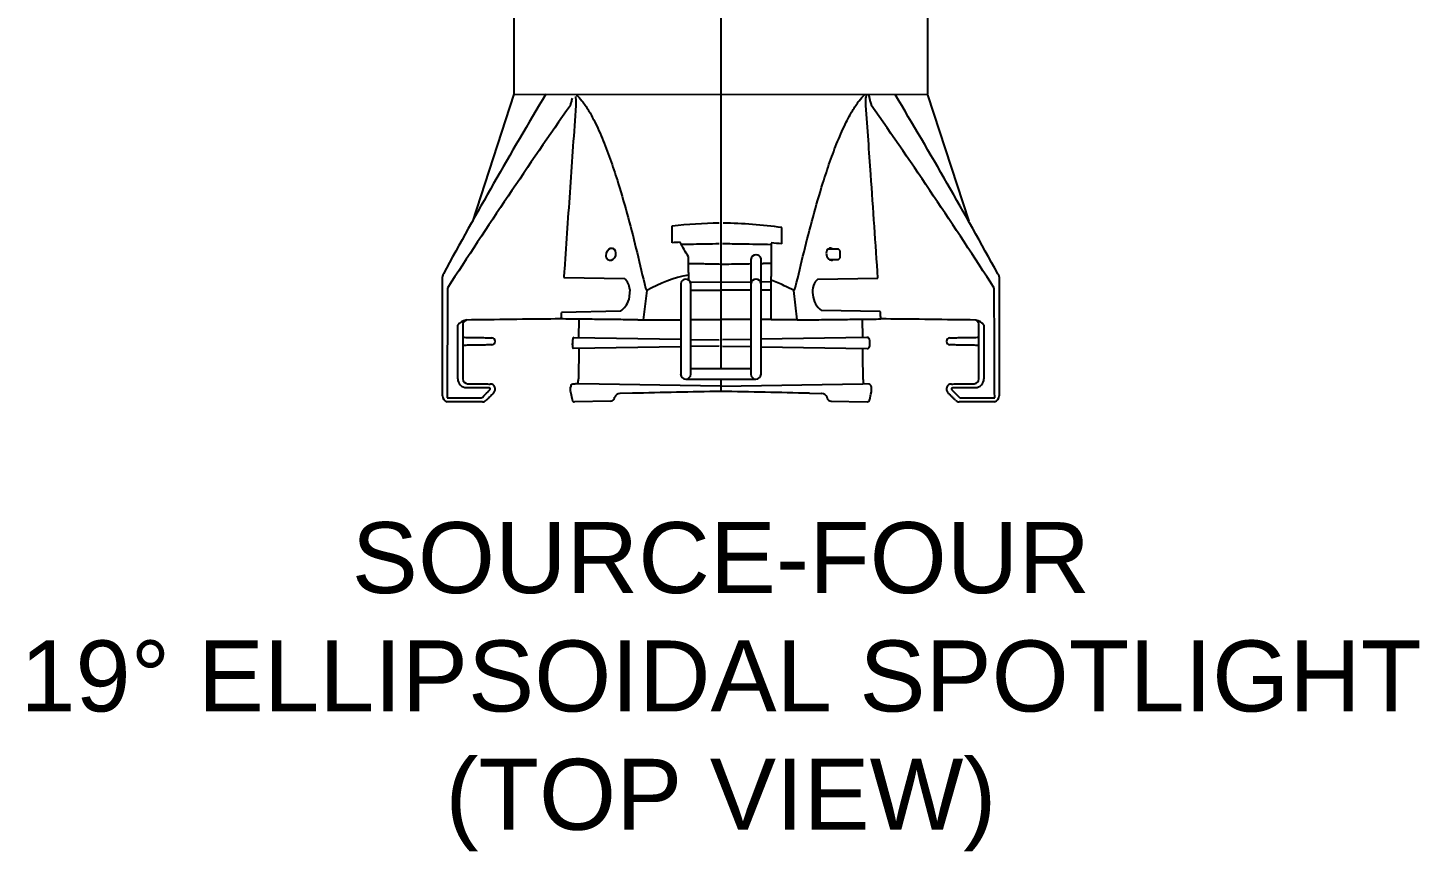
# Model space of a CAD drawing. Extents: x 4 to 195, y 4 to 106.
# Drawn here: x 178.26 to 195.4, y 34.84 to 44.99 of the extents above; entities that cross this region are included whole.
import ezdxf

# ---------------------------------------------------------------- set-up
doc = ezdxf.new("R2010")
doc.units = 0
doc.header["$LTSCALE"] = 0.5
doc.header["$MEASUREMENT"] = 0
doc.layers.get('0').update_dxf_attribs({"linetype": 'CONTINUOUS'})
doc.layers.add('RISER', color=7, linetype='CONTINUOUS')
doc.styles.add('ARIAL', font='arial.ttf')

# ---------------------------------------------------------------- blocks, each defined once
blk = doc.blocks.new('S4-19 (top)')
at = {"layer": 'RISER'}
for p, q in [((-2.55, -6.228), (-2.55, -8.802)), ((0, -6.228), (0, -12.188)), ((2.55, -8.801), (2.55, -6.228)), ((-2.55, -8.802), (-3.062, -10.37)), ((-2.55, -8.802), (2.55, -8.807)), ((3.061, -10.367), (2.552, -8.808)), ((1.45, -10.713), (1.316, -10.713)), ((1.465, -10.728), (1.45, -10.713)), ((1.465, -10.728), (1.465, -10.823)), ((-0.37, -10.891), (-0.4, -10.893)), ((0.37, -10.837), (0.37, -11.138)), ((0.495, -10.837), (0.495, -10.832)), ((0.495, -11.138), (0.495, -10.837)), ((1.336, -10.838), (1.45, -10.838)), ((1.45, -10.838), (1.465, -10.823)), ((-1.936, -11.06), (-1.189, -11.073)), ((-0.495, -11.138), (-0.495, -12.128)), ((-0.4, -11.032), (-0.4, -11.091)), ((0, -11.124), (-0.37, -11.119)), ((-0.37, -11.244), (-0.37, -11.138)), ((0, -11.12), (0.37, -11.115)), ((0.37, -11.138), (0.37, -11.244)), ((0.495, -11.113), (0.62, -11.111)), ((0.495, -11.244), (0.495, -11.138)), ((0.62, -11.582), (0.62, -11.096)), ((1.194, -11.082), (1.936, -11.069)), ((-1.122, -11.208), (-1.135, -11.335)), ((-0.912, -11.223), (-0.957, -11.583)), ((0, -11.221), (-0.37, -11.221)), ((-0.37, -12.128), (-0.37, -11.244)), ((0, -11.215), (0.37, -11.215)), ((0.37, -11.244), (0.37, -12.128)), ((0.495, -11.215), (0.62, -11.215)), ((0.495, -12.128), (0.495, -11.244)), ((0.942, -11.583), (0.898, -11.222)), ((-1.236, -11.478), (-1.966, -11.491)), ((1.965, -11.48), (1.24, -11.467)), ((-1.751, -11.8), (-1.748, -11.574)), ((-0.5, -11.582), (-0.495, -11.582)), ((1.749, -11.8), (1.746, -11.574)), ((-1.815, -11.799), (-0.495, -11.822)), ((-0.37, -11.824), (-0.02, -11.83)), ((0.37, -11.824), (0.02, -11.83)), ((1.8, -11.799), (0.495, -11.822)), ((-0.495, -11.915), (-1.819, -11.938)), ((-1.75, -11.937), (-1.755, -12.312)), ((-0.02, -11.906), (-0.37, -11.913)), ((0.02, -11.906), (0.37, -11.913)), ((0.495, -11.915), (1.803, -11.938)), ((-0.495, -12.128), (-0.495, -12.251)), ((-0.37, -12.251), (-0.37, -12.128)), ((0.37, -12.128), (0.37, -12.251)), ((0.495, -12.251), (0.495, -12.128)), ((-0.433, -12.313), (-0.31, -12.313)), ((-0.31, -12.188), (-0.37, -12.188)), ((0.31, -12.188), (-0.31, -12.188)), ((-0.31, -12.313), (0.31, -12.313)), ((0, -12.313), (0, -12.465)), ((0.37, -12.188), (0.31, -12.188)), ((0.31, -12.313), (0.432, -12.313)), ((-1.856, -12.47), (-1.856, -12.47)), ((-1.854, -12.47), (-1.834, -12.563)), ((-1.822, -12.375), (-1.823, -12.375)), ((-1.751, -12.372), (-1.753, -12.372)), ((0, -12.402), (-1.751, -12.372)), ((-1.243, -12.491), (-1.243, -12.491)), ((-1.091, -12.488), (-1.241, -12.491)), ((0, -12.402), (1.751, -12.372)), ((1.091, -12.488), (1.24, -12.491)), ((1.753, -12.372), (1.751, -12.372)), ((1.823, -12.375), (1.753, -12.372)), ((1.823, -12.375), (1.822, -12.375)), ((-1.357, -12.585), (-1.803, -12.593)), ((1.357, -12.585), (1.803, -12.593))]:
    blk.add_line(p, q, dxfattribs=at)
at = {"layer": 'RISER', "flags": 128}
for points in [[(1.836, -11.867), (1.836, -11.863), (1.834, -11.843), (1.83, -11.825), (1.825, -11.814), (1.819, -11.806), (1.81, -11.801), (1.8, -11.799), (1.8, -11.799)], [(1.755, -12.312), (1.751, -12.026), (1.75, -11.937)], [(1.803, -11.937), (1.804, -11.938), (1.815, -11.935), (1.822, -11.93), (1.827, -11.924), (1.831, -11.916), (1.835, -11.902), (1.837, -11.882), (1.836, -11.867)], [(1.765, -12.377), (1.765, -12.377), (1.764, -12.375), (1.761, -12.368), (1.758, -12.354), (1.756, -12.332), (1.755, -12.312)], [(-1.823, -12.375), (-1.825, -12.375), (-1.835, -12.378), (-1.841, -12.383), (-1.847, -12.389), (-1.851, -12.399), (-1.856, -12.419), (-1.858, -12.437), (-1.858, -12.456), (-1.855, -12.47)], [(-1.753, -12.372), (-1.784, -12.373), (-1.823, -12.375)], [(1.855, -12.47), (1.856, -12.469), (1.858, -12.451), (1.858, -12.433), (1.856, -12.415), (1.851, -12.398), (1.845, -12.387), (1.837, -12.38), (1.828, -12.376), (1.822, -12.376)], [(1.835, -12.563), (1.849, -12.498), (1.855, -12.47)], [(-1.834, -12.563), (-1.827, -12.58), (-1.82, -12.588), (-1.81, -12.592), (-1.803, -12.592)], [(-1.309, -12.546), (-1.309, -12.544), (-1.309, -12.536)], [(1.309, -12.546), (1.309, -12.544), (1.309, -12.536)]]:
    blk.add_lwpolyline(points, dxfattribs=at)
at = {"layer": 'RISER'}
for centre, radius, start, end in [((52.129, -41.221), 63.23, 149.1553, 151.46437), ((-52.499, -41.601), 63.731, 28.68152, 30.96888), ((58.861, -51.392), 74.085, 145.03835, 147.13776), ((-54.5, -48.459), 68.83, 32.78209, 35.04179), ((0.109, -17.056), 6.667, 91.1125, 96.1083), ((-0.108, -17.006), 6.617, 82.5498, 88.8061), ((0.429, -10.842), 0.0588, 86.1887, 175.5981), ((0.436, -10.842), 0.0595, 10.0825, 93.518), ((-3.382, -11.046), 0.0477, 140.8541, 188.828), ((-1.323, -11.223), 0.201, 4.2804, 48.1783), ((-0.118, -12.566), 1.56, 100.4061, 120.5938), ((-0.436, -11.142), 0.0588, 86.1887, 175.5981), ((-0.429, -11.142), 0.0588, 4.4019, 93.8113), ((0.429, -11.142), 0.0588, 86.1887, 175.5981), ((0.436, -11.142), 0.0588, 4.4019, 93.8113), ((3.373, -11.055), 0.0572, 1.4483, 45.9282), ((0.645, -10.341), 1.79, 208.3621, 209.5415), ((-1.18, -10.057), 2.382, 330.7096, 331.8883), ((-1.392, -11.261), 0.267, 305.6785, 343.9124), ((-3.111, -11.741), 0.159, 101.9448, 144.2067), ((-3.127, -11.64), 0.0523, 116.9562, 184.7157), ((-3.121, -11.64), 0.0553, 94.7308, 122.7777), ((1.482, -351.617), 340.063, 90.59098, 90.77941), ((-2.013, -13.246), 1.674, 88.88, 91.0035), ((-1.979, -15.91), 4.338, 89.895, 90.6146), ((-0.977, -8.187), 3.397, 269.1916, 270.3472), ((0.968, -6.671), 4.912, 269.6983, 270.7638), ((1.982, -15.176), 3.605, 89.3121, 90.1783), ((2.012, -13.523), 1.951, 89.2741, 90.9571), ((-1.482, -351.617), 340.063, 89.22059, 89.40902), ((3.111, -11.741), 0.159, 35.7933, 78.0552), ((3.124, -11.643), 0.0564, 358.3815, 62.4827), ((-2.824, -11.848), 0.0438, 271, 89), ((2.824, -11.848), 0.0438, 91, 269), ((-3.133, -12.309), 0.109, 179.7904, 269.2179), ((-3.12, -12.31), 0.06, 180, 269), ((-1.955, -12.315), 0.2, 344.3864, 0.9944), ((-0.433, -12.251), 0.0625, 180, 270), ((-0.433, -12.251), 0.0625, 270, 0), ((0.432, -12.251), 0.0625, 180, 270), ((0.432, -12.251), 0.0625, 270, 0), ((3.12, -12.31), 0.06, 271, 0), ((3.133, -12.309), 0.109, 270.7838, 0.2079), ((-2.856, -12.436), 0.0135, 314.6748, 89.1024), ((-2.844, -12.438), 0.0635, 315, 89), ((-1.236, -12.571), 0.0804, 95.2318, 154.7158), ((-1.24, -12.539), 0.0483, 91.1875, 94.3979), ((2.839, -176.061), 163.62, 90.99424, 91.37634), ((-2.839, -176.061), 163.62, 88.62366, 89.00576), ((1.239, -12.539), 0.0483, 85.6021, 88.8125), ((1.236, -12.571), 0.0804, 25.2842, 84.7682), ((2.843, -12.438), 0.0635, 91, 225), ((2.856, -12.436), 0.0135, 90.9593, 225.2635), ((-3.355, -12.519), 0.075, 180, 255.3839), ((-2.949, -12.529), 0.0136, 270.2227, 315.019), ((-2.936, -12.53), 0.0635, 270, 315), ((-1.356, -12.537), 0.0472, 270.118, 349.6666), ((1.356, -12.538), 0.0471, 189.5307, 272.197), ((1.802, -12.56), 0.0329, 273.8531, 355.7548), ((2.936, -12.53), 0.0635, 225, 270), ((2.949, -12.529), 0.0136, 224.981, 269.7773), ((3.355, -12.519), 0.075, 284.6161, 360)]:
    blk.add_arc(centre, radius, start, end, dxfattribs=at)
for centre, major_axis, ratio, start_param, end_param in [((0.032, -13.025), (4.066, -0.133), 0.59163, 1.72135, 1.746196), ((21.53, -66.049), (-23.806, 57.868), 0.037544, 5.964917, 5.97556), ((-0.032, -13.026), (4.066, 0.133), 0.59163, 1.357957, 1.390431), ((1.354, -10.774), (-0.0181, 0.0728), 0.713869, 5.491729, 7.519027), ((1.354, -10.774), (-0.0181, 0.0728), 0.713869, 1.235842, 3.472474), ((1.293, -11.274), (-0.054, 0.216), 0.713869, 0.319127, 2.470292)]:
    blk.add_ellipse(centre, major_axis=major_axis, ratio=ratio, start_param=start_param, end_param=end_param, dxfattribs=at)
blk.add_ellipse((-1.355, -10.776), major_axis=(0.0192, 0.0771), ratio=0.713869, dxfattribs=at)
for points, knots in [([(-1.854, -8.939), (-1.85, -8.926), (-1.84, -8.896), (-1.834, -8.866), (-1.83, -8.849)], [0, 0, 0, 0, 0.442714, 1, 1, 1, 1]), ([(-1.791, -8.832), (-1.789, -8.852), (-1.785, -8.888), (-1.787, -8.925), (-1.788, -8.941)], [0, 0, 0, 0, 0.57368, 1, 1, 1, 1]), ([(-1.783, -8.802), (-1.759, -8.828), (-1.705, -8.886), (-1.63, -8.999), (-1.541, -9.163), (-1.447, -9.373), (-1.351, -9.632), (-1.249, -9.948), (-1.142, -10.321), (-1.031, -10.752), (-0.964, -11.045), (-0.93, -11.191)], [0, 0, 0, 0, 0.050913, 0.115232, 0.17961, 0.287489, 0.395606, 0.503691, 0.669071, 0.834542, 1, 1, 1, 1]), ([(0.921, -11.179), (0.955, -11.034), (1.023, -10.743), (1.134, -10.315), (1.241, -9.945), (1.342, -9.634), (1.437, -9.381), (1.53, -9.171), (1.62, -9.005), (1.695, -8.89), (1.749, -8.831), (1.772, -8.807)], [0, 0, 0, 0, 0.1652431, 0.3305002, 0.4956653, 0.6020189, 0.7084038, 0.8145731, 0.8815745, 0.948512, 0.9969647, 0.9969647, 0.9969647, 0.9969647]), ([(1.788, -8.941), (1.787, -8.922), (1.785, -8.887), (1.788, -8.854), (1.789, -8.839)], [0, 0, 0, 0, 0.54222, 1, 1, 1, 1]), ([(1.824, -8.807), (1.824, -8.809), (1.824, -8.823), (1.828, -8.84), (1.831, -8.854)], [0.0554826, 0.0554826, 0.0554826, 0.0554826, 0.179135, 1, 1, 1, 1]), ([(1.831, -8.854), (1.834, -8.867), (1.84, -8.895), (1.849, -8.923), (1.854, -8.939)], [0, 0, 0, 0, 0.442278, 1, 1, 1, 1]), ([(-1.788, -8.941), (-1.811, -9.277), (-1.858, -9.949), (-1.907, -10.656), (-1.933, -11.026), (-1.936, -11.06)], [0, 0, 0, 0, 0.475887, 0.951774, 1, 1, 1, 1]), ([(1.936, -11.069), (1.906, -10.643), (1.857, -9.934), (1.808, -9.225), (1.788, -8.941)], [0, 0, 0, 0, 0.599616, 1, 1, 1, 1]), ([(-0.02, -10.647), (-0.076, -10.648), (-0.231, -10.651), (-0.386, -10.653), (-0.485, -10.655)], [0, 0, 0, 0, 0.363292, 1, 1, 1, 1]), ([(0.02, -10.642), (0.1, -10.644), (0.3, -10.647), (0.5, -10.651), (0.62, -10.653)], [0, 0, 0, 0, 0.402441, 1, 1, 1, 1]), ([(0, -10.899), (-0.063, -10.897), (-0.186, -10.895), (-0.31, -10.893), (-0.37, -10.891)], [0, 0, 0, 0, 0.510314, 1, 1, 1, 1]), ([(0, -10.897), (0.087, -10.895), (0.21, -10.893), (0.334, -10.891), (0.37, -10.89)], [0, 0, 0, 0, 0.706917, 1, 1, 1, 1]), ([(-3.43, -11.182), (-3.43, -11.154), (-3.43, -11.111), (-3.43, -11.069), (-3.43, -11.054)], [0, 0, 0, 0, 0.636849, 1, 1, 1, 1]), ([(0.898, -11.222), (0.859, -11.202), (0.77, -11.153), (0.674, -11.116), (0.62, -11.096)], [0, 0, 0, 0, 0.429879, 1, 1, 1, 1]), ([(3.43, -11.054), (3.43, -11.069), (3.43, -11.111), (3.43, -11.154), (3.43, -11.182)], [0, 0, 0, 0, 0.363151, 1, 1, 1, 1]), ([(-3.43, -12.519), (-3.43, -12.311), (-3.43, -11.868), (-3.43, -11.426), (-3.43, -11.192)], [0, 0, 0, 0, 0.470469, 1, 1, 1, 1]), ([(-3.368, -11.191), (-3.369, -11.211), (-3.369, -11.431), (-3.371, -11.881), (-3.373, -12.312), (-3.374, -12.543)], [0, 0, 0, 0, 0.043725, 0.487633, 1, 1, 1, 1]), ([(3.374, -12.543), (3.374, -12.51), (3.373, -12.277), (3.371, -11.826), (3.369, -11.409), (3.368, -11.191)], [0, 0, 0, 0, 0.07326, 0.517167, 1, 1, 1, 1]), ([(3.43, -11.182), (3.43, -11.184), (3.43, -11.187), (3.43, -11.191), (3.43, -11.192)], [0, 0, 0, 0, 0.678854, 1, 1, 1, 1]), ([(3.43, -11.192), (3.43, -11.426), (3.43, -11.868), (3.43, -12.311), (3.43, -12.519)], [0, 0, 0, 0, 0.529531, 1, 1, 1, 1]), ([(1.971, -11.572), (1.969, -11.547), (1.967, -11.516), (1.965, -11.486), (1.965, -11.48)], [0, 0, 0, 0, 0.805139, 1, 1, 1, 1]), ([(-3.242, -12.309), (-3.242, -12.276), (-3.241, -12.109), (-3.241, -11.889), (-3.24, -11.702), (-3.24, -11.648)], [0, 0, 0, 0, 0.151261, 0.756305, 1, 1, 1, 1]), ([(-1.966, -11.491), (-1.966, -11.503), (-1.968, -11.53), (-1.97, -11.557), (-1.971, -11.572)], [0, 0, 0, 0, 0.440853, 1, 1, 1, 1]), ([(0.37, -11.579), (0.277, -11.579), (0.153, -11.579), (0.03, -11.579), (0, -11.579)], [0, 0, 0, 0, 0.756736, 1, 1, 1, 1]), ([(3.24, -11.648), (3.24, -11.661), (3.241, -11.807), (3.241, -12.027), (3.242, -12.235), (3.242, -12.309)], [0, 0, 0, 0, 0.058482, 0.663526, 1, 1, 1, 1]), ([(-2.888, -11.803), (-2.879, -11.803), (-2.862, -11.804), (-2.841, -11.804), (-2.826, -11.804), (-2.824, -11.804), (-2.823, -11.804)], [0, 0, 0, 0, 0.247831, 0.495816, 0.747002, 1, 1, 1, 1]), ([(-1.815, -11.799), (-1.816, -11.799), (-1.818, -11.799), (-1.821, -11.805), (-1.825, -11.818), (-1.828, -11.838), (-1.83, -11.86), (-1.831, -11.883), (-1.83, -11.905), (-1.827, -11.923), (-1.824, -11.936), (-1.821, -11.937), (-1.819, -11.938)], [0, 0, 0, 0, 0.038415, 0.1475, 0.254392, 0.359171, 0.462771, 0.566681, 0.672384, 0.780628, 0.890438, 1, 1, 1, 1]), ([(2.823, -11.804), (2.824, -11.804), (2.826, -11.804), (2.841, -11.804), (2.862, -11.804), (2.879, -11.803), (2.888, -11.803)], [0, 0, 0, 0, 0.252528, 0.5047, 0.752311, 1, 1, 1, 1]), ([(-2.823, -11.892), (-2.824, -11.892), (-2.826, -11.892), (-2.84, -11.892), (-2.861, -11.892), (-2.878, -11.893), (-2.887, -11.893)], [0, 0, 0, 0, 0.251459, 0.502866, 0.751, 1, 1, 1, 1]), ([(2.886, -11.893), (2.878, -11.893), (2.861, -11.892), (2.84, -11.892), (2.825, -11.892), (2.824, -11.892), (2.823, -11.892)], [0, 0, 0, 0, 0.248877, 0.497118, 0.748417, 1, 1, 1, 1]), ([(-2.856, -12.423), (-2.888, -12.422), (-2.981, -12.421), (-3.074, -12.42), (-3.134, -12.419)], [0, 0, 0, 0, 0.347831, 1, 1, 1, 1]), ([(-2.939, -12.539), (-2.916, -12.515), (-2.885, -12.484), (-2.854, -12.453), (-2.846, -12.446)], [0, 0, 0, 0, 0.752711, 1, 1, 1, 1]), ([(2.846, -12.446), (2.87, -12.469), (2.9, -12.5), (2.931, -12.531), (2.939, -12.539)], [0, 0, 0, 0, 0.752711, 1, 1, 1, 1]), ([(3.134, -12.419), (3.102, -12.419), (3.009, -12.421), (2.916, -12.422), (2.855, -12.423)], [0, 0, 0, 0, 0.347831, 1, 1, 1, 1]), ([(-3.368, -12.544), (-3.335, -12.544), (-3.196, -12.543), (-3.056, -12.543), (-2.949, -12.543)], [0, 0, 0, 0, 0.230946, 1, 1, 1, 1]), ([(2.949, -12.543), (2.981, -12.543), (3.121, -12.543), (3.26, -12.543), (3.368, -12.544)], [0, 0, 0, 0, 0.230946, 1, 1, 1, 1])]:
    blk.add_open_spline(points, degree=3, knots=knots, dxfattribs=at)
for points in [[(1.789, -8.839), (1.8, -8.81)], [(-0.6, -10.633), (-0.6, -10.426)], [(0.75, -10.647), (0.75, -10.444)], [(0.62, -10.636), (0.62, -11.048)], [(-0.4, -10.999), (-0.4, -10.808)], [(0.495, -10.887), (0.62, -10.885)], [(-0.4, -10.999), (-0.4, -11.032)], [(0.62, -11.096), (0.62, -11.048)], [(-3.43, -11.192), (-3.43, -11.182)], [(-3.18, -11.644), (-3.18, -12.31)], [(-3.144, -11.585), (-3.136, -11.585)], [(-1.025, -11.583), (-1.971, -11.572)], [(-0.957, -11.583), (-0.495, -11.582)], [(-0.37, -11.579), (0, -11.579)], [(0.62, -11.58), (0.495, -11.58)], [(0.942, -11.583), (0.62, -11.582)], [(1.033, -11.583), (1.971, -11.572)], [(3.18, -12.31), (3.18, -11.644)], [(-3.18, -11.798), (-2.888, -11.803)], [(2.888, -11.803), (3.18, -11.798)], [(-2.887, -11.893), (-3.18, -11.898)], [(3.18, -11.898), (2.886, -11.893)], [(-3.121, -12.37), (-2.842, -12.374)], [(-2.799, -12.483), (-2.891, -12.575)], [(-1.751, -12.372), (-1.822, -12.375)], [(2.891, -12.575), (2.799, -12.483)], [(2.842, -12.374), (3.121, -12.37)], [(-3.374, -12.543), (-3.368, -12.544)], [(-3.355, -12.594), (-3.374, -12.592)], [(-2.936, -12.594), (-3.355, -12.594)], [(3.355, -12.594), (2.936, -12.594)], [(3.374, -12.592), (3.355, -12.594)], [(3.368, -12.544), (3.374, -12.543)]]:
    blk.add_open_spline(points, degree=1, dxfattribs=at)
at = {"layer": 'RISER', "color": 1, "insert": (0, -14.076), "char_height": 0.875, "width": 20.15864, "attachment_point": 2, "style": 'ARIAL'}
blk.add_mtext('SOURCE-FOUR\\P19%%D ELLIPSOIDAL SPOTLIGHT\\P(TOP VIEW)', dxfattribs=at)

msp = doc.modelspace()

# ---------------------------------------------------------------- block references
msp.add_blockref('S4-19 (top)', (186.797, 52.976))

doc.saveas('drawing.dxf')
